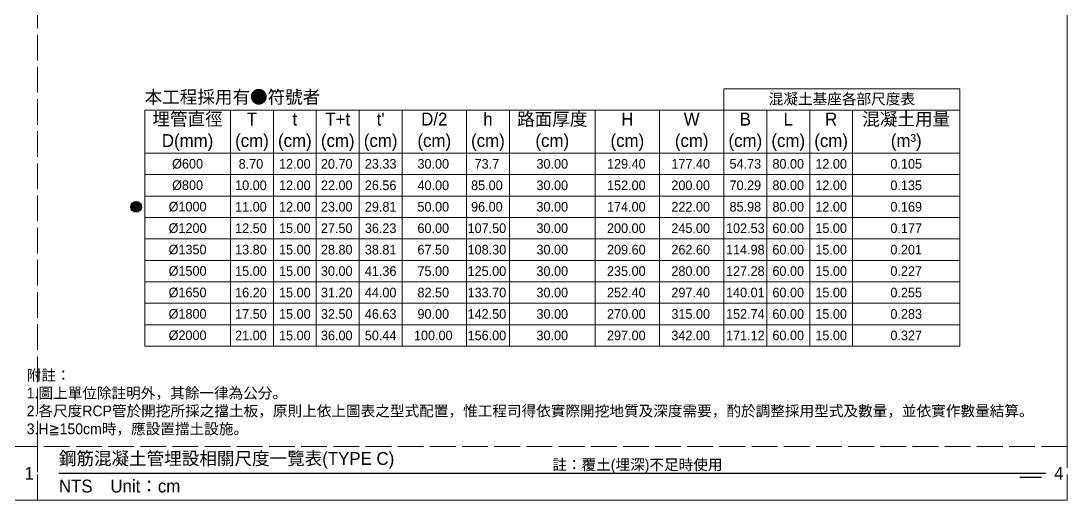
# Model space of a CAD drawing. Extents: x -781 to 13690, y -2778 to 2196.
# Drawn here: x -487.7 to 0, y -2021 to -1797.6 of the extents above; entities that cross this region are included whole.
import ezdxf

# ---------------------------------------------------------------- set-up
doc = ezdxf.new("R2010")
doc.units = 0
doc.header["$MEASUREMENT"] = 0
doc.linetypes.add('ACAD_ISO02W100', pattern=[15, 12, -3])
doc.layers.add('一、1.基本-圖框', color=7, linetype='Continuous', lineweight=20)
doc.layers.add('一、4.基本-隱藏', color=9, linetype='ACAD_ISO02W100', lineweight=20, plot=False)
doc.layers.add('三、1.文字-說明文字', color=2, linetype='Continuous')
doc.layers.add('三、3.文字-註解文字', color=2, linetype='Continuous')
doc.styles.add('次圖名(詳圖)', font='MS PGothic.ttf', dxfattribs={"height": 6})
doc.styles.add('註解文字(詳圖)', font='MS PGothic.ttf', dxfattribs={"height": 5})

msp = doc.modelspace()

# ---------------------------------------------------------------- hatches: boundary and pattern name
at = {"layer": '三、1.文字-說明文字'}
h = msp.add_hatch(color=256, dxfattribs=at)
h.dxf.hatch_style = 1
h.paths.add_polyline_path([(-436.489, -1884.25, 1), (-431.489, -1884.25, 1)])

# ---------------------------------------------------------------- linework, layer by layer
at = {"layer": '一、1.基本-圖框'}
for points in [[(-159.989, -1829.25), (-49.989, -1829.25), (-49.989, -1839.25), (-159.989, -1839.25)], [(-429.989, -1839.25), (-389.989, -1839.25), (-389.989, -1859.25), (-429.989, -1859.25)], [(-389.989, -1839.25), (-369.989, -1839.25), (-369.989, -1859.25), (-389.989, -1859.25)], [(-369.989, -1839.25), (-349.989, -1839.25), (-349.989, -1859.25), (-369.989, -1859.25)], [(-349.989, -1839.25), (-329.989, -1839.25), (-329.989, -1859.25), (-349.989, -1859.25)], [(-329.989, -1839.25), (-309.989, -1839.25), (-309.989, -1859.25), (-329.989, -1859.25)], [(-309.989, -1839.25), (-279.989, -1839.25), (-279.989, -1859.25), (-309.989, -1859.25)], [(-279.989, -1839.25), (-259.989, -1839.25), (-259.989, -1859.25), (-279.989, -1859.25)], [(-259.989, -1839.25), (-219.989, -1839.25), (-219.989, -1859.25), (-259.989, -1859.25)], [(-219.989, -1839.25), (-189.989, -1839.25), (-189.989, -1859.25), (-219.989, -1859.25)], [(-189.989, -1839.25), (-159.989, -1839.25), (-159.989, -1859.25), (-189.989, -1859.25)], [(-159.989, -1839.25), (-139.989, -1839.25), (-139.989, -1859.25), (-159.989, -1859.25)], [(-139.989, -1839.25), (-119.989, -1839.25), (-119.989, -1859.25), (-139.989, -1859.25)], [(-119.989, -1839.25), (-99.989, -1839.25), (-99.989, -1859.25), (-119.989, -1859.25)], [(-99.989, -1839.25), (-49.989, -1839.25), (-49.989, -1859.25), (-99.989, -1859.25)], [(-429.989, -1859.25), (-389.989, -1859.25), (-389.989, -1869.25), (-429.989, -1869.25)], [(-389.989, -1859.25), (-369.989, -1859.25), (-369.989, -1869.25), (-389.989, -1869.25)], [(-369.989, -1859.25), (-349.989, -1859.25), (-349.989, -1869.25), (-369.989, -1869.25)], [(-349.989, -1859.25), (-329.989, -1859.25), (-329.989, -1869.25), (-349.989, -1869.25)], [(-329.989, -1859.25), (-309.989, -1859.25), (-309.989, -1869.25), (-329.989, -1869.25)], [(-309.989, -1859.25), (-279.989, -1859.25), (-279.989, -1869.25), (-309.989, -1869.25)], [(-279.989, -1859.25), (-259.989, -1859.25), (-259.989, -1869.25), (-279.989, -1869.25)], [(-259.989, -1859.25), (-219.989, -1859.25), (-219.989, -1869.25), (-259.989, -1869.25)], [(-219.989, -1859.25), (-189.989, -1859.25), (-189.989, -1869.25), (-219.989, -1869.25)], [(-189.989, -1859.25), (-159.989, -1859.25), (-159.989, -1869.25), (-189.989, -1869.25)], [(-159.989, -1859.25), (-139.989, -1859.25), (-139.989, -1869.25), (-159.989, -1869.25)], [(-139.989, -1859.25), (-119.989, -1859.25), (-119.989, -1869.25), (-139.989, -1869.25)], [(-119.989, -1859.25), (-99.989, -1859.25), (-99.989, -1869.25), (-119.989, -1869.25)], [(-99.989, -1859.25), (-49.989, -1859.25), (-49.989, -1869.25), (-99.989, -1869.25)], [(-429.989, -1869.25), (-389.989, -1869.25), (-389.989, -1879.25), (-429.989, -1879.25)], [(-389.989, -1869.25), (-369.989, -1869.25), (-369.989, -1879.25), (-389.989, -1879.25)], [(-369.989, -1869.25), (-349.989, -1869.25), (-349.989, -1879.25), (-369.989, -1879.25)], [(-349.989, -1869.25), (-329.989, -1869.25), (-329.989, -1879.25), (-349.989, -1879.25)], [(-329.989, -1869.25), (-309.989, -1869.25), (-309.989, -1879.25), (-329.989, -1879.25)], [(-309.989, -1869.25), (-279.989, -1869.25), (-279.989, -1879.25), (-309.989, -1879.25)], [(-279.989, -1869.25), (-259.989, -1869.25), (-259.989, -1879.25), (-279.989, -1879.25)], [(-259.989, -1869.25), (-219.989, -1869.25), (-219.989, -1879.25), (-259.989, -1879.25)], [(-219.989, -1869.25), (-189.989, -1869.25), (-189.989, -1879.25), (-219.989, -1879.25)], [(-189.989, -1869.25), (-159.989, -1869.25), (-159.989, -1879.25), (-189.989, -1879.25)], [(-159.989, -1869.25), (-139.989, -1869.25), (-139.989, -1879.25), (-159.989, -1879.25)], [(-139.989, -1869.25), (-119.989, -1869.25), (-119.989, -1879.25), (-139.989, -1879.25)], [(-119.989, -1869.25), (-99.989, -1869.25), (-99.989, -1879.25), (-119.989, -1879.25)], [(-99.989, -1869.25), (-49.989, -1869.25), (-49.989, -1879.25), (-99.989, -1879.25)], [(-429.989, -1879.25), (-389.989, -1879.25), (-389.989, -1889.25), (-429.989, -1889.25)], [(-389.989, -1879.25), (-369.989, -1879.25), (-369.989, -1889.25), (-389.989, -1889.25)], [(-369.989, -1879.25), (-349.989, -1879.25), (-349.989, -1889.25), (-369.989, -1889.25)], [(-349.989, -1879.25), (-329.989, -1879.25), (-329.989, -1889.25), (-349.989, -1889.25)], [(-329.989, -1879.25), (-309.989, -1879.25), (-309.989, -1889.25), (-329.989, -1889.25)], [(-309.989, -1879.25), (-279.989, -1879.25), (-279.989, -1889.25), (-309.989, -1889.25)], [(-279.989, -1879.25), (-259.989, -1879.25), (-259.989, -1889.25), (-279.989, -1889.25)], [(-259.989, -1879.25), (-219.989, -1879.25), (-219.989, -1889.25), (-259.989, -1889.25)], [(-219.989, -1879.25), (-189.989, -1879.25), (-189.989, -1889.25), (-219.989, -1889.25)], [(-189.989, -1879.25), (-159.989, -1879.25), (-159.989, -1889.25), (-189.989, -1889.25)], [(-159.989, -1879.25), (-139.989, -1879.25), (-139.989, -1889.25), (-159.989, -1889.25)], [(-139.989, -1879.25), (-119.989, -1879.25), (-119.989, -1889.25), (-139.989, -1889.25)], [(-119.989, -1879.25), (-99.989, -1879.25), (-99.989, -1889.25), (-119.989, -1889.25)], [(-99.989, -1879.25), (-49.989, -1879.25), (-49.989, -1889.25), (-99.989, -1889.25)], [(-429.989, -1889.25), (-389.989, -1889.25), (-389.989, -1899.25), (-429.989, -1899.25)], [(-389.989, -1889.25), (-369.989, -1889.25), (-369.989, -1899.25), (-389.989, -1899.25)], [(-369.989, -1889.25), (-349.989, -1889.25), (-349.989, -1899.25), (-369.989, -1899.25)], [(-349.989, -1889.25), (-329.989, -1889.25), (-329.989, -1899.25), (-349.989, -1899.25)], [(-329.989, -1889.25), (-309.989, -1889.25), (-309.989, -1899.25), (-329.989, -1899.25)], [(-309.989, -1889.25), (-279.989, -1889.25), (-279.989, -1899.25), (-309.989, -1899.25)], [(-279.989, -1889.25), (-259.989, -1889.25), (-259.989, -1899.25), (-279.989, -1899.25)], [(-259.989, -1889.25), (-219.989, -1889.25), (-219.989, -1899.25), (-259.989, -1899.25)], [(-219.989, -1889.25), (-189.989, -1889.25), (-189.989, -1899.25), (-219.989, -1899.25)], [(-189.989, -1889.25), (-159.989, -1889.25), (-159.989, -1899.25), (-189.989, -1899.25)], [(-159.989, -1889.25), (-139.989, -1889.25), (-139.989, -1899.25), (-159.989, -1899.25)], [(-139.989, -1889.25), (-119.989, -1889.25), (-119.989, -1899.25), (-139.989, -1899.25)], [(-119.989, -1889.25), (-99.989, -1889.25), (-99.989, -1899.25), (-119.989, -1899.25)], [(-99.989, -1889.25), (-49.989, -1889.25), (-49.989, -1899.25), (-99.989, -1899.25)], [(-429.989, -1899.25), (-389.989, -1899.25), (-389.989, -1909.25), (-429.989, -1909.25)], [(-389.989, -1899.25), (-369.989, -1899.25), (-369.989, -1909.25), (-389.989, -1909.25)], [(-369.989, -1899.25), (-349.989, -1899.25), (-349.989, -1909.25), (-369.989, -1909.25)], [(-349.989, -1899.25), (-329.989, -1899.25), (-329.989, -1909.25), (-349.989, -1909.25)], [(-329.989, -1899.25), (-309.989, -1899.25), (-309.989, -1909.25), (-329.989, -1909.25)], [(-309.989, -1899.25), (-279.989, -1899.25), (-279.989, -1909.25), (-309.989, -1909.25)], [(-279.989, -1899.25), (-259.989, -1899.25), (-259.989, -1909.25), (-279.989, -1909.25)], [(-259.989, -1899.25), (-219.989, -1899.25), (-219.989, -1909.25), (-259.989, -1909.25)], [(-219.989, -1899.25), (-189.989, -1899.25), (-189.989, -1909.25), (-219.989, -1909.25)], [(-189.989, -1899.25), (-159.989, -1899.25), (-159.989, -1909.25), (-189.989, -1909.25)], [(-159.989, -1899.25), (-139.989, -1899.25), (-139.989, -1909.25), (-159.989, -1909.25)], [(-139.989, -1899.25), (-119.989, -1899.25), (-119.989, -1909.25), (-139.989, -1909.25)], [(-119.989, -1899.25), (-99.989, -1899.25), (-99.989, -1909.25), (-119.989, -1909.25)], [(-99.989, -1899.25), (-49.989, -1899.25), (-49.989, -1909.25), (-99.989, -1909.25)], [(-429.989, -1909.25), (-389.989, -1909.25), (-389.989, -1919.25), (-429.989, -1919.25)], [(-389.989, -1909.25), (-369.989, -1909.25), (-369.989, -1919.25), (-389.989, -1919.25)], [(-369.989, -1909.25), (-349.989, -1909.25), (-349.989, -1919.25), (-369.989, -1919.25)], [(-349.989, -1909.25), (-329.989, -1909.25), (-329.989, -1919.25), (-349.989, -1919.25)], [(-329.989, -1909.25), (-309.989, -1909.25), (-309.989, -1919.25), (-329.989, -1919.25)], [(-309.989, -1909.25), (-279.989, -1909.25), (-279.989, -1919.25), (-309.989, -1919.25)], [(-279.989, -1909.25), (-259.989, -1909.25), (-259.989, -1919.25), (-279.989, -1919.25)], [(-259.989, -1909.25), (-219.989, -1909.25), (-219.989, -1919.25), (-259.989, -1919.25)], [(-219.989, -1909.25), (-189.989, -1909.25), (-189.989, -1919.25), (-219.989, -1919.25)], [(-189.989, -1909.25), (-159.989, -1909.25), (-159.989, -1919.25), (-189.989, -1919.25)], [(-159.989, -1909.25), (-139.989, -1909.25), (-139.989, -1919.25), (-159.989, -1919.25)], [(-139.989, -1909.25), (-119.989, -1909.25), (-119.989, -1919.25), (-139.989, -1919.25)], [(-119.989, -1909.25), (-99.989, -1909.25), (-99.989, -1919.25), (-119.989, -1919.25)], [(-99.989, -1909.25), (-49.989, -1909.25), (-49.989, -1919.25), (-99.989, -1919.25)], [(-429.989, -1919.25), (-389.989, -1919.25), (-389.989, -1929.25), (-429.989, -1929.25)], [(-389.989, -1919.25), (-369.989, -1919.25), (-369.989, -1929.25), (-389.989, -1929.25)], [(-369.989, -1919.25), (-349.989, -1919.25), (-349.989, -1929.25), (-369.989, -1929.25)], [(-349.989, -1919.25), (-329.989, -1919.25), (-329.989, -1929.25), (-349.989, -1929.25)], [(-329.989, -1919.25), (-309.989, -1919.25), (-309.989, -1929.25), (-329.989, -1929.25)], [(-309.989, -1919.25), (-279.989, -1919.25), (-279.989, -1929.25), (-309.989, -1929.25)], [(-279.989, -1919.25), (-259.989, -1919.25), (-259.989, -1929.25), (-279.989, -1929.25)], [(-259.989, -1919.25), (-219.989, -1919.25), (-219.989, -1929.25), (-259.989, -1929.25)], [(-219.989, -1919.25), (-189.989, -1919.25), (-189.989, -1929.25), (-219.989, -1929.25)], [(-189.989, -1919.25), (-159.989, -1919.25), (-159.989, -1929.25), (-189.989, -1929.25)], [(-159.989, -1919.25), (-139.989, -1919.25), (-139.989, -1929.25), (-159.989, -1929.25)], [(-139.989, -1919.25), (-119.989, -1919.25), (-119.989, -1929.25), (-139.989, -1929.25)], [(-119.989, -1919.25), (-99.989, -1919.25), (-99.989, -1929.25), (-119.989, -1929.25)], [(-99.989, -1919.25), (-49.989, -1919.25), (-49.989, -1929.25), (-99.989, -1929.25)], [(-429.989, -1929.25), (-389.989, -1929.25), (-389.989, -1939.25), (-429.989, -1939.25)], [(-389.989, -1929.25), (-369.989, -1929.25), (-369.989, -1939.25), (-389.989, -1939.25)], [(-369.989, -1929.25), (-349.989, -1929.25), (-349.989, -1939.25), (-369.989, -1939.25)], [(-349.989, -1929.25), (-329.989, -1929.25), (-329.989, -1939.25), (-349.989, -1939.25)], [(-329.989, -1929.25), (-309.989, -1929.25), (-309.989, -1939.25), (-329.989, -1939.25)], [(-309.989, -1929.25), (-279.989, -1929.25), (-279.989, -1939.25), (-309.989, -1939.25)], [(-279.989, -1929.25), (-259.989, -1929.25), (-259.989, -1939.25), (-279.989, -1939.25)], [(-259.989, -1929.25), (-219.989, -1929.25), (-219.989, -1939.25), (-259.989, -1939.25)], [(-219.989, -1929.25), (-189.989, -1929.25), (-189.989, -1939.25), (-219.989, -1939.25)], [(-189.989, -1929.25), (-159.989, -1929.25), (-159.989, -1939.25), (-189.989, -1939.25)], [(-159.989, -1929.25), (-139.989, -1929.25), (-139.989, -1939.25), (-159.989, -1939.25)], [(-139.989, -1929.25), (-119.989, -1929.25), (-119.989, -1939.25), (-139.989, -1939.25)], [(-119.989, -1929.25), (-99.989, -1929.25), (-99.989, -1939.25), (-119.989, -1939.25)], [(-99.989, -1929.25), (-49.989, -1929.25), (-49.989, -1939.25), (-99.989, -1939.25)], [(-429.989, -1939.25), (-389.989, -1939.25), (-389.989, -1949.25), (-429.989, -1949.25)], [(-389.989, -1939.25), (-369.989, -1939.25), (-369.989, -1949.25), (-389.989, -1949.25)], [(-369.989, -1939.25), (-349.989, -1939.25), (-349.989, -1949.25), (-369.989, -1949.25)], [(-349.989, -1939.25), (-329.989, -1939.25), (-329.989, -1949.25), (-349.989, -1949.25)], [(-329.989, -1939.25), (-309.989, -1939.25), (-309.989, -1949.25), (-329.989, -1949.25)], [(-309.989, -1939.25), (-279.989, -1939.25), (-279.989, -1949.25), (-309.989, -1949.25)], [(-279.989, -1939.25), (-259.989, -1939.25), (-259.989, -1949.25), (-279.989, -1949.25)], [(-259.989, -1939.25), (-219.989, -1939.25), (-219.989, -1949.25), (-259.989, -1949.25)], [(-219.989, -1939.25), (-189.989, -1939.25), (-189.989, -1949.25), (-219.989, -1949.25)], [(-189.989, -1939.25), (-159.989, -1939.25), (-159.989, -1949.25), (-189.989, -1949.25)], [(-159.989, -1939.25), (-139.989, -1939.25), (-139.989, -1949.25), (-159.989, -1949.25)], [(-139.989, -1939.25), (-119.989, -1939.25), (-119.989, -1949.25), (-139.989, -1949.25)], [(-119.989, -1939.25), (-99.989, -1939.25), (-99.989, -1949.25), (-119.989, -1949.25)], [(-99.989, -1939.25), (-49.989, -1939.25), (-49.989, -1949.25), (-99.989, -1949.25)]]:
    msp.add_lwpolyline(points, close=True, dxfattribs=at)
at = {"layer": '一、4.基本-隱藏'}
for points in [[(-780, -1514), (0, -1514), (0, -2021), (-780, -2021)], [(-479.978, -1514), (-780, -1514), (-780, -1996), (-479.978, -1996)], [(-479.978, -1792.5), (0, -1792.5), (0, -1996), (-479.978, -1996)], [(-479.978, -1996), (-780, -1996), (-780, -2021), (-479.978, -2021)], [(0, -1996), (-479.978, -1996), (-479.978, -2021), (0, -2021)]]:
    msp.add_lwpolyline(points, close=True, dxfattribs=at)
at = {"layer": '三、1.文字-說明文字'}
msp.add_circle((-433.989, -1884.25), 2.5, dxfattribs=at)
at = {"layer": '三、3.文字-註解文字'}
for points in [[(-469.978, -2008.5), (-10, -2008.5)], [(-12, -2010.5), (-22, -2010.5)]]:
    msp.add_lwpolyline(points, dxfattribs=at)

# ---------------------------------------------------------------- texts
at = {"layer": '一、1.基本-圖框', "char_height": 6, "attachment_point": 5, "style": '註解文字(詳圖)'}
for s, width, insert in [('埋管直徑\\PD(mm)', 35.26712, (-409.989, -1849.25)), ('T{\\fMS PGothic|b0|i0|c128|p34;\\P(cm)}', 18.37231, (-379.989, -1849.25)), ('t{\\fMS PGothic|b0|i0|c128|p34;\\P(cm)}', 18.37231, (-359.989, -1849.25)), ('{\\fMS PGothic|b0|i0|c128|p34;T}+t{\\fMS PGothic|b0|i0|c128|p34;\\P(cm)}', 18.37231, (-339.989, -1849.25)), ("t'{\\fMS PGothic|b0|i0|c128|p34;\\P(cm)}", 18.37231, (-319.989, -1849.25)), ('D/2{\\fMS PGothic|b0|i0|c128|p34;\\P(cm)}', 18.37231, (-294.989, -1849.25)), ('h{\\fMS PGothic|b0|i0|c128|p34;\\P(cm)}', 18.37231, (-269.989, -1849.25)), ('{\\fMS PGothic|b0|i0|c128|p34;路面厚度\\P(cm)}', 35.26712, (-239.989, -1849.25)), ('H{\\fMS PGothic|b0|i0|c128|p34;\\P(cm)}', 18.37231, (-204.989, -1849.25)), ('W{\\fMS PGothic|b0|i0|c128|p34;\\P(cm)}', 18.37231, (-174.989, -1849.25)), ('B\\P(cm)', 18.37231, (-149.989, -1849.25)), ('L{\\fMS PGothic|b0|i0|c128|p34;\\P(cm)}', 18.37231, (-129.989, -1849.25)), ('R{\\fMS PGothic|b0|i0|c128|p34;\\P(cm)}', 18.37231, (-109.989, -1849.25)), ('{\\fMS PGothic|b0|i0|c128|p34;混凝土用量\\P(m}³{\\fMS PGothic|b0|i0|c128|p34;)}', 42.97354, (-74.989, -1849.25))]:
    msp.add_mtext_dynamic_manual_height_columns(s, width=width, gutter_width=30, heights=[0], dxfattribs=dict(at, insert=insert))
at = {"layer": '三、1.文字-說明文字', "char_height": 5, "attachment_point": 7, "style": '次圖名(詳圖)'}
for s, insert in [('{\\fMS PGothic|b0|i0|c128|p34;附註：\\P1.圖上單位除註明外，其餘一律為公分。\\P2.各尺度RCP管於開挖所採之擋土板，原則上依上圖表之型式配置，惟工程司得依實際開挖地質及深度需要，酌於調整採用型式及數量，並依實作數量結算。\\P3.H≧150cm時，應設置擋土設施。}', (-484.978, -1991)), ('註：覆土(埋深)不足時使用', (-239.989, -2008.5))]:
    msp.add_mtext_dynamic_manual_height_columns(s, width=484.56858, gutter_width=30, heights=[0], dxfattribs=dict(at, insert=insert))
at = {"layer": '三、3.文字-註解文字'}
for s, width, gutter_width, insert, char_height, attachment_point, style in [('{\\fMS PGothic|b0|i0|c128|p34;本工程採用有●符號者}', 89.58136, 30, (-429.989, -1836.75), 6, 7, '次圖名(詳圖)'), ('{\\fMS PGothic|b0|i0|c128|p34;混凝土基座各部尺度表}', 109.33936, 15, (-104.989, -1834.25), 5, 5, '次圖名(詳圖)'), ('{\\fMS PGothic|b0|i0|c128|p34;%%C600}', 28.46262, 30, (-409.989, -1864.25), 4.5, 5, '註解文字(詳圖)'), ('8.70', 9.06048, 30, (-380.459, -1864.25), 4.5, 5, '註解文字(詳圖)'), ('12.00', 9.06048, 30, (-359.989, -1864.25), 4.5, 5, '註解文字(詳圖)'), ('20.70', 9.06048, 30, (-340.459, -1864.25), 4.5, 5, '註解文字(詳圖)'), ('23.33', 9.06048, 30, (-319.989, -1864.25), 4.5, 5, '註解文字(詳圖)'), ('30.00', 9.06048, 30, (-295.459, -1864.25), 4.5, 5, '註解文字(詳圖)'), ('73.7', 9.06048, 30, (-270.459, -1864.25), 4.5, 5, '註解文字(詳圖)'), ('30.00', 28.46262, 30, (-239.989, -1864.25), 4.5, 5, '註解文字(詳圖)'), ('129.40', 9.06048, 30, (-205.459, -1864.25), 4.5, 5, '註解文字(詳圖)'), ('177.40', 9.06048, 30, (-175.459, -1864.25), 4.5, 5, '註解文字(詳圖)'), ('54.73', 9.06048, 30, (-149.989, -1864.25), 4.5, 5, '註解文字(詳圖)'), ('80.00', 9.06048, 30, (-129.989, -1864.25), 4.5, 5, '註解文字(詳圖)'), ('12.00', 9.06048, 30, (-109.989, -1864.25), 4.5, 5, '註解文字(詳圖)'), ('0.105', 9.06048, 30, (-74.989, -1864.25), 4.5, 5, '註解文字(詳圖)'), ('{\\fMS PGothic|b0|i0|c128|p34;%%C}8{\\fMS PGothic|b0|i0|c128|p34;00}', 28.46262, 30, (-409.989, -1874.25), 4.5, 5, '註解文字(詳圖)'), ('10.00', 9.06048, 30, (-380.459, -1874.25), 4.5, 5, '註解文字(詳圖)'), ('12.00', 9.06048, 30, (-359.989, -1874.25), 4.5, 5, '註解文字(詳圖)'), ('22.00', 9.06048, 30, (-340.459, -1874.25), 4.5, 5, '註解文字(詳圖)'), ('26.56', 9.06048, 30, (-319.989, -1874.25), 4.5, 5, '註解文字(詳圖)'), ('40.00', 9.06048, 30, (-295.459, -1874.25), 4.5, 5, '註解文字(詳圖)'), ('85.00', 9.06048, 30, (-270.459, -1874.25), 4.5, 5, '註解文字(詳圖)'), ('30.00', 28.46262, 30, (-239.989, -1874.25), 4.5, 5, '註解文字(詳圖)'), ('152.00', 9.06048, 30, (-205.459, -1874.25), 4.5, 5, '註解文字(詳圖)'), ('200.00', 9.06048, 30, (-175.459, -1874.25), 4.5, 5, '註解文字(詳圖)'), ('70.29', 9.06048, 30, (-149.989, -1874.25), 4.5, 5, '註解文字(詳圖)'), ('80.00', 9.06048, 30, (-129.989, -1874.25), 4.5, 5, '註解文字(詳圖)'), ('12.00', 9.06048, 30, (-109.989, -1874.25), 4.5, 5, '註解文字(詳圖)'), ('0.135', 9.06048, 30, (-74.989, -1874.25), 4.5, 5, '註解文字(詳圖)'), ('{\\fMS PGothic|b0|i0|c128|p34;%%C}100{\\fMS PGothic|b0|i0|c128|p34;0}', 28.46262, 30, (-409.989, -1884.25), 4.5, 5, '註解文字(詳圖)'), ('11.00', 9.06048, 30, (-380.459, -1884.25), 4.5, 5, '註解文字(詳圖)'), ('12.00', 9.06048, 30, (-359.989, -1884.25), 4.5, 5, '註解文字(詳圖)'), ('23.00', 9.06048, 30, (-340.459, -1884.25), 4.5, 5, '註解文字(詳圖)'), ('29.81', 9.06048, 30, (-319.989, -1884.25), 4.5, 5, '註解文字(詳圖)'), ('50.00', 9.06048, 30, (-295.459, -1884.25), 4.5, 5, '註解文字(詳圖)'), ('96.00', 9.06048, 30, (-270.459, -1884.25), 4.5, 5, '註解文字(詳圖)'), ('30.00', 28.46262, 30, (-239.989, -1884.25), 4.5, 5, '註解文字(詳圖)'), ('174.00', 9.06048, 30, (-205.459, -1884.25), 4.5, 5, '註解文字(詳圖)'), ('222.00', 9.06048, 30, (-175.459, -1884.25), 4.5, 5, '註解文字(詳圖)'), ('85.98', 9.06048, 30, (-149.989, -1884.25), 4.5, 5, '註解文字(詳圖)'), ('80.00', 9.06048, 30, (-129.989, -1884.25), 4.5, 5, '註解文字(詳圖)'), ('12.00', 9.06048, 30, (-109.989, -1884.25), 4.5, 5, '註解文字(詳圖)'), ('0.169', 9.06048, 30, (-74.989, -1884.25), 4.5, 5, '註解文字(詳圖)'), ('{\\fMS PGothic|b0|i0|c128|p34;%%C}120{\\fMS PGothic|b0|i0|c128|p34;0}', 28.46262, 30, (-409.989, -1894.25), 4.5, 5, '註解文字(詳圖)'), ('12.50', 9.06048, 30, (-380.459, -1894.25), 4.5, 5, '註解文字(詳圖)'), ('15.00', 9.06048, 30, (-359.989, -1894.25), 4.5, 5, '註解文字(詳圖)'), ('27.50', 9.06048, 30, (-340.459, -1894.25), 4.5, 5, '註解文字(詳圖)'), ('36.23', 9.06048, 30, (-319.989, -1894.25), 4.5, 5, '註解文字(詳圖)'), ('60.00', 9.06048, 30, (-295.459, -1894.25), 4.5, 5, '註解文字(詳圖)'), ('107.50', 9.06048, 30, (-270.459, -1894.25), 4.5, 5, '註解文字(詳圖)'), ('30.00', 28.46262, 30, (-239.989, -1894.25), 4.5, 5, '註解文字(詳圖)'), ('200.00', 9.06048, 30, (-205.459, -1894.25), 4.5, 5, '註解文字(詳圖)'), ('245.00', 9.06048, 30, (-175.459, -1894.25), 4.5, 5, '註解文字(詳圖)'), ('102.53', 9.06048, 30, (-149.989, -1894.25), 4.5, 5, '註解文字(詳圖)'), ('60.00', 9.06048, 30, (-129.989, -1894.25), 4.5, 5, '註解文字(詳圖)'), ('15.00', 9.06048, 30, (-109.989, -1894.25), 4.5, 5, '註解文字(詳圖)'), ('0.177', 9.06048, 30, (-74.989, -1894.25), 4.5, 5, '註解文字(詳圖)'), ('{\\fMS PGothic|b0|i0|c128|p34;%%C}135{\\fMS PGothic|b0|i0|c128|p34;0}', 28.46262, 30, (-409.989, -1904.25), 4.5, 5, '註解文字(詳圖)'), ('13.80', 9.06048, 30, (-380.459, -1904.25), 4.5, 5, '註解文字(詳圖)'), ('15.00', 9.06048, 30, (-359.989, -1904.25), 4.5, 5, '註解文字(詳圖)'), ('28.80', 9.06048, 30, (-340.459, -1904.25), 4.5, 5, '註解文字(詳圖)'), ('38.81', 9.06048, 30, (-319.989, -1904.25), 4.5, 5, '註解文字(詳圖)'), ('67.50', 9.06048, 30, (-295.459, -1904.25), 4.5, 5, '註解文字(詳圖)'), ('108.30', 9.06048, 30, (-270.459, -1904.25), 4.5, 5, '註解文字(詳圖)'), ('30.00', 28.46262, 30, (-239.989, -1904.25), 4.5, 5, '註解文字(詳圖)'), ('209.60', 9.06048, 30, (-205.459, -1904.25), 4.5, 5, '註解文字(詳圖)'), ('262.60', 9.06048, 30, (-175.459, -1904.25), 4.5, 5, '註解文字(詳圖)'), ('114.98', 9.06048, 30, (-149.989, -1904.25), 4.5, 5, '註解文字(詳圖)'), ('60.00', 9.06048, 30, (-129.989, -1904.25), 4.5, 5, '註解文字(詳圖)'), ('15.00', 9.06048, 30, (-109.989, -1904.25), 4.5, 5, '註解文字(詳圖)'), ('0.201', 9.06048, 30, (-74.989, -1904.25), 4.5, 5, '註解文字(詳圖)'), ('{\\fMS PGothic|b0|i0|c128|p34;%%C}15{\\fMS PGothic|b0|i0|c128|p34;00}', 28.46262, 30, (-409.989, -1914.25), 4.5, 5, '註解文字(詳圖)'), ('15.00', 9.06048, 30, (-380.459, -1914.25), 4.5, 5, '註解文字(詳圖)'), ('15.00', 9.06048, 30, (-359.989, -1914.25), 4.5, 5, '註解文字(詳圖)'), ('30.00', 9.06048, 30, (-340.459, -1914.25), 4.5, 5, '註解文字(詳圖)'), ('41.36', 9.06048, 30, (-319.989, -1914.25), 4.5, 5, '註解文字(詳圖)'), ('75.00', 9.06048, 30, (-295.459, -1914.25), 4.5, 5, '註解文字(詳圖)'), ('125.00', 9.06048, 30, (-270.459, -1914.25), 4.5, 5, '註解文字(詳圖)'), ('30.00', 28.46262, 30, (-239.989, -1914.25), 4.5, 5, '註解文字(詳圖)'), ('235.00', 9.06048, 30, (-205.459, -1914.25), 4.5, 5, '註解文字(詳圖)'), ('280.00', 9.06048, 30, (-175.459, -1914.25), 4.5, 5, '註解文字(詳圖)'), ('127.28', 9.06048, 30, (-149.989, -1914.25), 4.5, 5, '註解文字(詳圖)'), ('60.00', 9.06048, 30, (-129.989, -1914.25), 4.5, 5, '註解文字(詳圖)'), ('15.00', 9.06048, 30, (-109.989, -1914.25), 4.5, 5, '註解文字(詳圖)'), ('0.227', 9.06048, 30, (-74.989, -1914.25), 4.5, 5, '註解文字(詳圖)'), ('{\\fMS PGothic|b0|i0|c128|p34;%%C}165{\\fMS PGothic|b0|i0|c128|p34;0}', 28.46262, 30, (-409.989, -1924.25), 4.5, 5, '註解文字(詳圖)'), ('16.20', 9.06048, 30, (-380.459, -1924.25), 4.5, 5, '註解文字(詳圖)'), ('15.00', 9.06048, 30, (-359.989, -1924.25), 4.5, 5, '註解文字(詳圖)'), ('31.20', 9.06048, 30, (-340.459, -1924.25), 4.5, 5, '註解文字(詳圖)'), ('44.00', 9.06048, 30, (-319.989, -1924.25), 4.5, 5, '註解文字(詳圖)'), ('82.50', 9.06048, 30, (-295.459, -1924.25), 4.5, 5, '註解文字(詳圖)'), ('133.70', 9.06048, 30, (-270.459, -1924.25), 4.5, 5, '註解文字(詳圖)'), ('30.00', 28.46262, 30, (-239.989, -1924.25), 4.5, 5, '註解文字(詳圖)'), ('252.40', 9.06048, 30, (-205.459, -1924.25), 4.5, 5, '註解文字(詳圖)'), ('297.40', 9.06048, 30, (-175.459, -1924.25), 4.5, 5, '註解文字(詳圖)'), ('140.01', 9.06048, 30, (-149.989, -1924.25), 4.5, 5, '註解文字(詳圖)'), ('60.00', 9.06048, 30, (-129.989, -1924.25), 4.5, 5, '註解文字(詳圖)'), ('15.00', 9.06048, 30, (-109.989, -1924.25), 4.5, 5, '註解文字(詳圖)'), ('0.255', 9.06048, 30, (-74.989, -1924.25), 4.5, 5, '註解文字(詳圖)'), ('{\\fMS PGothic|b0|i0|c128|p34;%%C}18{\\fMS PGothic|b0|i0|c128|p34;00}', 28.46262, 30, (-409.989, -1934.25), 4.5, 5, '註解文字(詳圖)'), ('17.50', 9.06048, 30, (-380.459, -1934.25), 4.5, 5, '註解文字(詳圖)'), ('15.00', 9.06048, 30, (-359.989, -1934.25), 4.5, 5, '註解文字(詳圖)'), ('32.50', 9.06048, 30, (-340.459, -1934.25), 4.5, 5, '註解文字(詳圖)'), ('46.63', 9.06048, 30, (-319.989, -1934.25), 4.5, 5, '註解文字(詳圖)'), ('90.00', 9.06048, 30, (-295.459, -1934.25), 4.5, 5, '註解文字(詳圖)'), ('142.50', 9.06048, 30, (-270.459, -1934.25), 4.5, 5, '註解文字(詳圖)'), ('30.00', 28.46262, 30, (-239.989, -1934.25), 4.5, 5, '註解文字(詳圖)'), ('270.00', 9.06048, 30, (-205.459, -1934.25), 4.5, 5, '註解文字(詳圖)'), ('315.00', 9.06048, 30, (-175.459, -1934.25), 4.5, 5, '註解文字(詳圖)'), ('152.74', 9.06048, 30, (-149.989, -1934.25), 4.5, 5, '註解文字(詳圖)'), ('60.00', 9.06048, 30, (-129.989, -1934.25), 4.5, 5, '註解文字(詳圖)'), ('15.00', 9.06048, 30, (-109.989, -1934.25), 4.5, 5, '註解文字(詳圖)'), ('0.283', 9.06048, 30, (-74.989, -1934.25), 4.5, 5, '註解文字(詳圖)'), ('{\\fMS PGothic|b0|i0|c128|p34;%%C}20{\\fMS PGothic|b0|i0|c128|p34;00}', 28.46262, 30, (-409.989, -1944.25), 4.5, 5, '註解文字(詳圖)'), ('21.00', 9.06048, 30, (-380.459, -1944.25), 4.5, 5, '註解文字(詳圖)'), ('15.00', 9.06048, 30, (-359.989, -1944.25), 4.5, 5, '註解文字(詳圖)'), ('36.00', 9.06048, 30, (-340.459, -1944.25), 4.5, 5, '註解文字(詳圖)'), ('50.44', 9.06048, 30, (-319.989, -1944.25), 4.5, 5, '註解文字(詳圖)'), ('100.00', 9.06048, 30, (-295.459, -1944.25), 4.5, 5, '註解文字(詳圖)'), ('156.00', 9.06048, 30, (-270.459, -1944.25), 4.5, 5, '註解文字(詳圖)'), ('30.00', 28.46262, 30, (-239.989, -1944.25), 4.5, 5, '註解文字(詳圖)'), ('297.00', 9.06048, 30, (-205.459, -1944.25), 4.5, 5, '註解文字(詳圖)'), ('342.00', 9.06048, 30, (-175.459, -1944.25), 4.5, 5, '註解文字(詳圖)'), ('171.12', 9.06048, 30, (-149.989, -1944.25), 4.5, 5, '註解文字(詳圖)'), ('60.00', 9.06048, 30, (-129.989, -1944.25), 4.5, 5, '註解文字(詳圖)'), ('15.00', 9.06048, 30, (-109.989, -1944.25), 4.5, 5, '註解文字(詳圖)'), ('0.327', 9.06048, 30, (-74.989, -1944.25), 4.5, 5, '註解文字(詳圖)'), ('{\\fMS PGothic|b0|i0|c128|p34;鋼筋混凝土管埋設相關尺度一覽表(TYPE }C{\\fMS PGothic|b0|i0|c128|p34;)}', 166.79389, 15, (-469.978, -2002.5), 6, 4, '次圖名(詳圖)'), ('1', 3, 15, (-485.978, -2008.5), 6, 4, '次圖名(詳圖)'), ('4', 3, 15, (-6, -2008.5), 6, 4, '次圖名(詳圖)'), ('NTS{\\fMS PGothic|b0|i0|c128|p34;^IUnit：cm}', 136.03259, 15, (-469.978, -2014.5), 6, 4, '次圖名(詳圖)')]:
    msp.add_mtext_dynamic_manual_height_columns(s, width=width, gutter_width=gutter_width, heights=[0], dxfattribs=dict(at, insert=insert, char_height=char_height, attachment_point=attachment_point, style=style))

doc.saveas('drawing.dxf')
